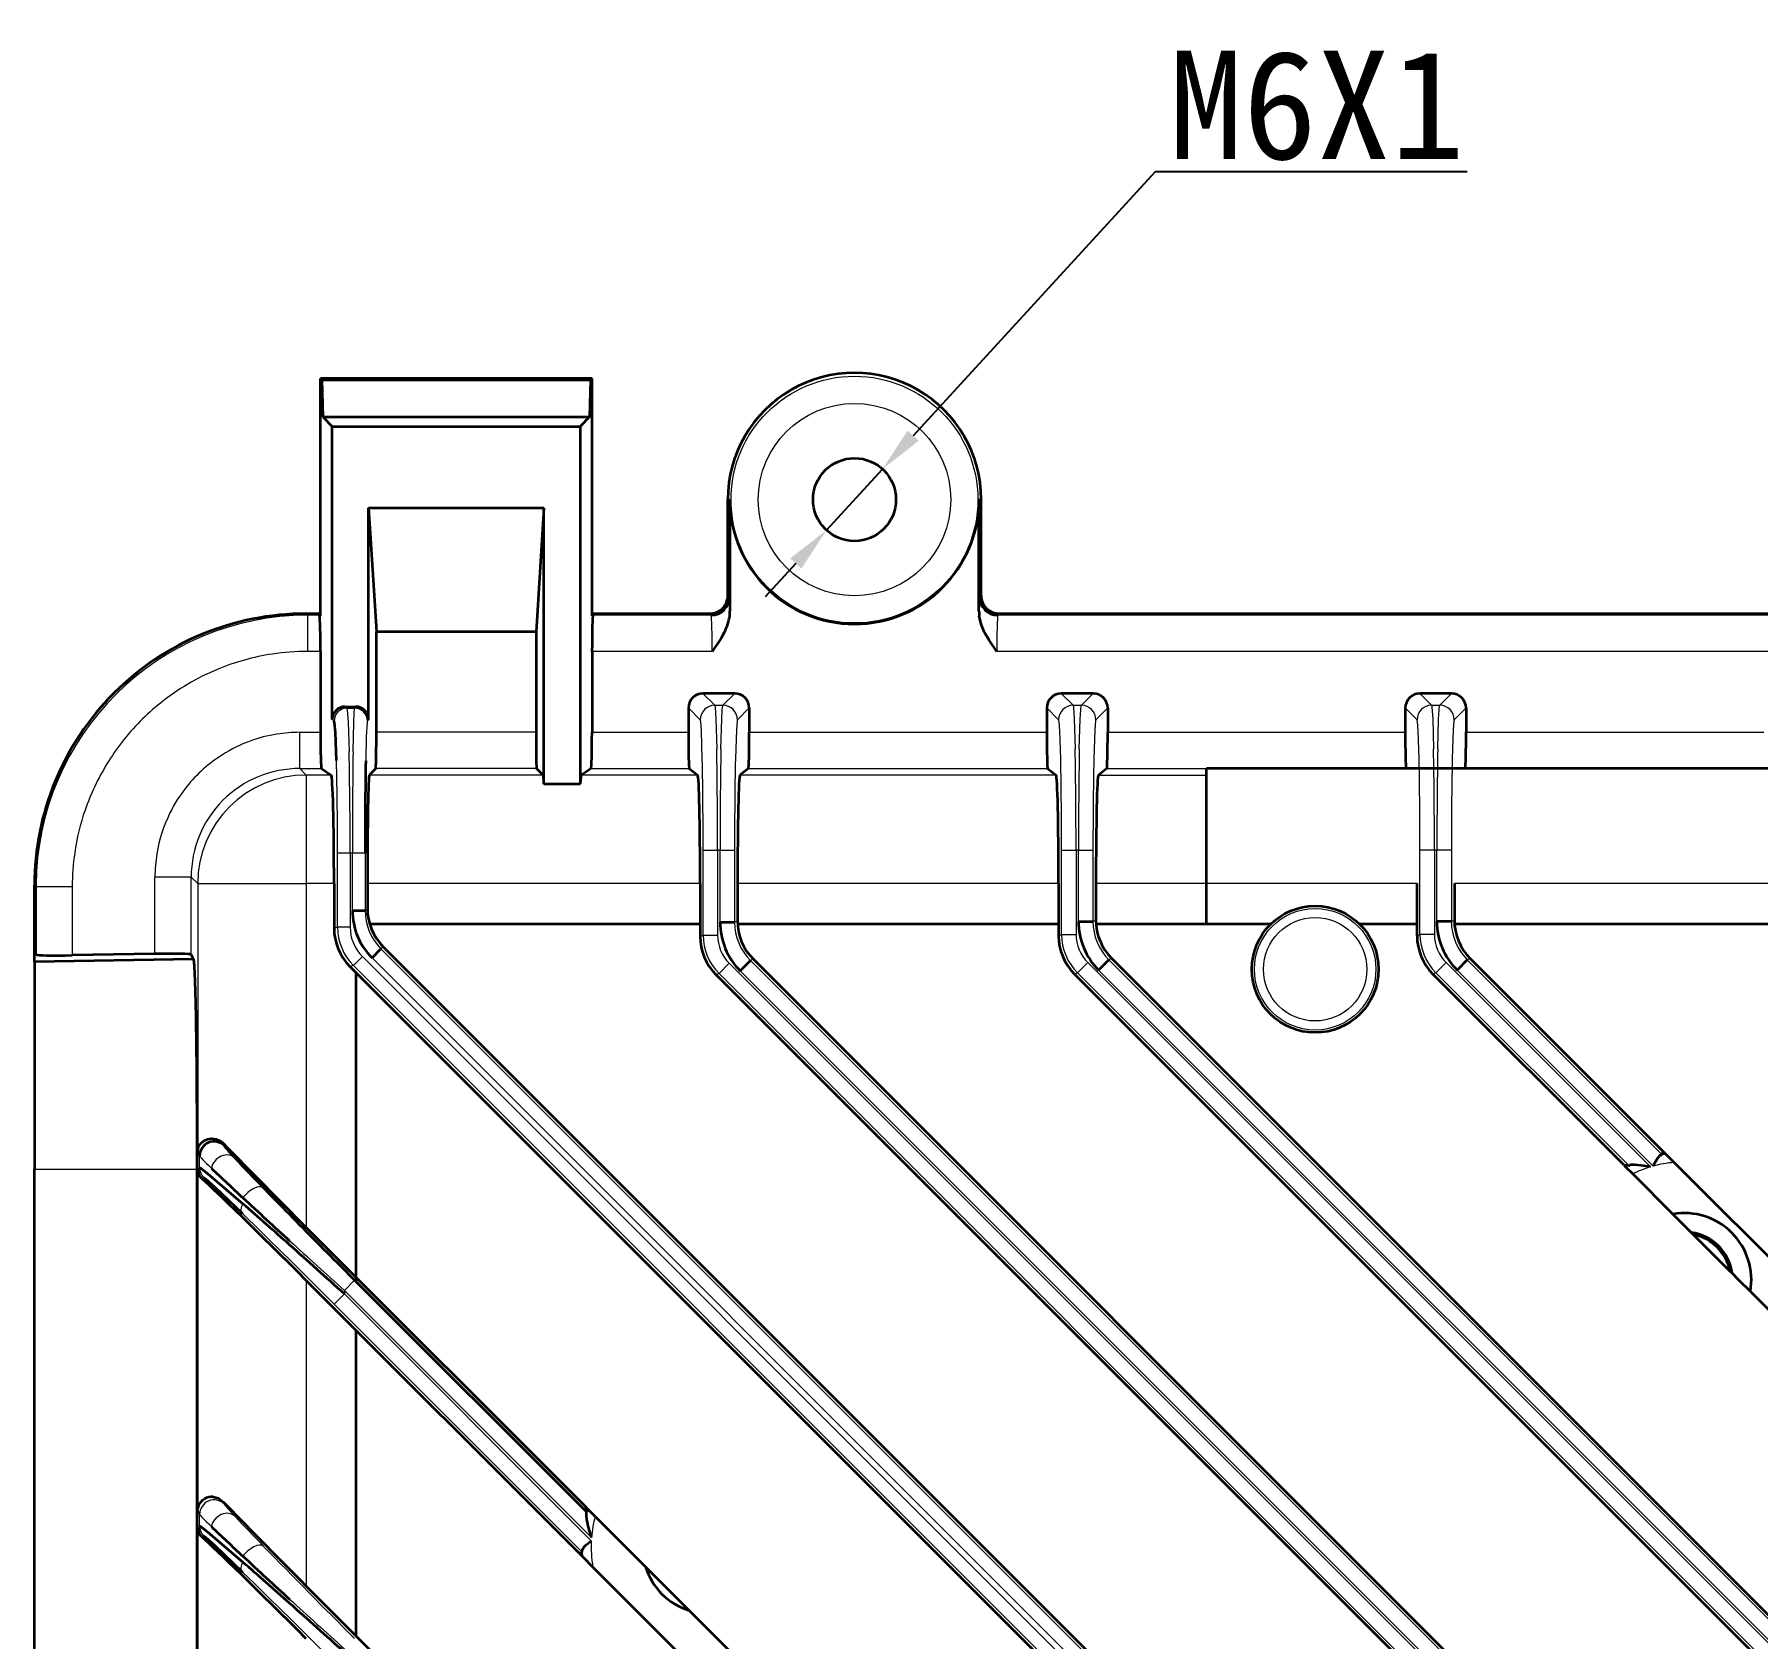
# Model space of a CAD drawing. Header units: millimetres. Extents: x -2350 to -557, y -483 to 312.
# Drawn here: x -2179 to -2083.8, y -19.3 to 69.3 of the extents above; entities that cross this region are included whole.
import ezdxf

# ---------------------------------------------------------------- set-up
doc = ezdxf.new("R2010")
doc.units = ezdxf.units.MM
doc.header["$LTSCALE"] = 0.5
doc.header["$PDSIZE"] = -1
doc.layers.get('0').update_dxf_attribs({"lineweight": 0})
doc.styles.get("Standard").update_dxf_attribs({"font": ''})
doc.styles.get('Standard').set_extended_font_data('FangSong_GB2312')
doc.dimstyles.new('副本ISO-25', dxfattribs={"dimtxt": 6, "dimasz": 2.5, "dimexe": 1.25, "dimexo": 0.625, "dimtad": 1, "dimtoh": 1, "dimdec": 1, "dimzin": 0, "dimdsep": 46, "dimtxsty": 'Standard', "dimcen": 0, "dimdle": 5, "dimclrd": 1, "dimclre": 1, "dimadec": 0, "dimazin": 0, "dimtfac": 1, "dimtdec": 1, "dimtmove": 0, "dimatfit": 3, "dimfxl": 0, "dimlwd": 25, "dimlwe": 25, "dimarcsym": 0})

# ---------------------------------------------------------------- blocks, each defined once
blk = doc.blocks.new('*D247')
at = {"color": 1, "lineweight": 25}
for p, q in [((-2117.089, 61.744), (-2130.468, 47.17)), ((-2099.869, 61.744), (-2117.089, 61.744)), ((-2135.257, 41.954), (-2132.159, 45.328)), ((-2136.948, 40.112), (-2138.638, 38.271))]:
    blk.add_line(p, q, dxfattribs=at)
at = {"color": 1}
for points in [[(-2130.775, 47.452), (-2130.161, 46.888), (-2132.159, 45.328)], [(-2136.641, 39.83), (-2137.255, 40.394), (-2135.257, 41.954)]]:
    blk.add_solid(points, dxfattribs=at)
at = {"layer": 'Defpoints', "color": 0}
for p in [(-2132.159, 45.328), (-2135.257, 41.954)]:
    blk.add_point(p, dxfattribs=at)
at = {"color": 0, "insert": (-2108.167, 65.403), "char_height": 6, "attachment_point": 5}
blk.add_mtext('M6X1', dxfattribs=at)

msp = doc.modelspace()

# ---------------------------------------------------------------- linework, layer by layer
at = {"color": 7, "lineweight": 35, "ltscale": 0.328055}
for p, q in [((-2163.208, 37.219), (-2163.208, 50.341)), ((-2148.208, 37.219), (-2148.208, 50.341))]:
    msp.add_line(p, q, dxfattribs=at)
at = {"color": 7, "lineweight": 35, "ltscale": 0.375}
msp.add_line((-2148.208, 50.341), (-2163.208, 50.341), dxfattribs=at)
at = {"color": 7, "lineweight": 35, "ltscale": 0.002853}
for p, q in [((-2163.127, 50.26), (-2163.208, 50.341)), ((-2148.208, 50.341), (-2148.289, 50.26))]:
    msp.add_line(p, q, dxfattribs=at)
at = {"color": 7, "lineweight": 35, "ltscale": 0.370966}
msp.add_line((-2163.127, 50.26), (-2148.289, 50.26), dxfattribs=at)
at = {"color": 7, "lineweight": 35, "ltscale": 0.051362}
for p, q in [((-2163.127, 50.26), (-2163.074, 48.207)), ((-2148.289, 50.26), (-2148.342, 48.207))]:
    msp.add_line(p, q, dxfattribs=at)
at = {"color": 7, "lineweight": 35, "ltscale": 0.368277}
msp.add_line((-2163.074, 48.207), (-2148.342, 48.207), dxfattribs=at)
at = {"color": 7, "lineweight": 35, "ltscale": 0.018392}
for p, q in [((-2163.074, 48.207), (-2162.553, 47.686)), ((-2148.342, 48.207), (-2148.863, 47.686))]:
    msp.add_line(p, q, dxfattribs=at)
at = {"color": 7, "lineweight": 35, "ltscale": 0.342267}
msp.add_line((-2162.553, 47.686), (-2148.863, 47.686), dxfattribs=at)
at = {"color": 7, "lineweight": 35, "ltscale": 0.404687}
msp.add_line((-2162.553, 31.499), (-2162.553, 47.686), dxfattribs=at)
at = {"color": 7, "lineweight": 35, "ltscale": 0.494096}
msp.add_line((-2148.863, 47.686), (-2148.863, 27.923), dxfattribs=at)
at = {"color": 7, "lineweight": 35, "ltscale": 0.242267}
msp.add_line((-2160.553, 43.186), (-2150.863, 43.186), dxfattribs=at)
at = {"color": 7, "lineweight": 35, "ltscale": 0.171481}
for p, q in [((-2160.553, 43.186), (-2160.117, 36.341)), ((-2150.863, 43.186), (-2151.299, 36.341))]:
    msp.add_line(p, q, dxfattribs=at)
at = {"color": 7, "lineweight": 35, "ltscale": 0.292191}
msp.add_line((-2160.553, 31.499), (-2160.553, 43.186), dxfattribs=at)
at = {"color": 7, "lineweight": 35, "ltscale": 0.381596}
msp.add_line((-2150.863, 27.923), (-2150.863, 43.186), dxfattribs=at)
at = {"color": 7, "lineweight": 13, "ltscale": 0.003055}
for p, q in [((-2140.708, 43.641), (-2140.586, 43.641)), ((-2126.708, 43.641), (-2126.83, 43.641))]:
    msp.add_line(p, q, dxfattribs=at)
at = {"color": 7, "lineweight": 35, "ltscale": 0.132504}
for p, q in [((-2140.708, 38.341), (-2140.708, 43.641)), ((-2126.708, 38.341), (-2126.708, 43.641))]:
    msp.add_line(p, q, dxfattribs=at)
at = {"color": 7, "lineweight": 35, "ltscale": 0.154181}
for p, q in [((-2140.586, 43.641), (-2140.586, 37.474)), ((-2126.83, 37.474), (-2126.83, 43.641))]:
    msp.add_line(p, q, dxfattribs=at)
at = {"color": 7, "lineweight": 13, "ltscale": 0.003107}
for p, q in [((-2140.708, 38.341), (-2140.62, 38.253)), ((-2126.796, 38.253), (-2126.708, 38.341)), ((-2163.922, 37.253), (-2164.01, 37.341)), ((-2141.62, 37.253), (-2141.708, 37.341)), ((-2125.708, 37.341), (-2125.796, 37.253))]:
    msp.add_line(p, q, dxfattribs=at)
at = {"color": 7, "lineweight": 35, "ltscale": 0.020057}
msp.add_line((-2164.01, 37.341), (-2163.208, 37.341), dxfattribs=at)
at = {"color": 7, "lineweight": 13, "ltscale": 0.049992}
for p, q in [((-2163.922, 37.253), (-2163.922, 35.253)), ((-2164.352, 28.785), (-2164.352, 30.784))]:
    msp.add_line(p, q, dxfattribs=at)
at = {"color": 7, "lineweight": 13, "ltscale": 0.016359}
msp.add_line((-2163.268, 37.253), (-2163.922, 37.253), dxfattribs=at)
at = {"color": 7, "lineweight": 35, "ltscale": 0.000854406}
msp.add_line((-2163.239, 37.236), (-2163.268, 37.253), dxfattribs=at)
at = {"color": 7, "lineweight": 35, "ltscale": 0.000875039}
msp.add_line((-2163.208, 37.219), (-2163.239, 37.236), dxfattribs=at)
at = {"color": 7, "lineweight": 35, "ltscale": 0.162503}
msp.add_line((-2148.208, 37.341), (-2141.708, 37.341), dxfattribs=at)
at = {"color": 7, "lineweight": 35, "ltscale": 0.001546}
msp.add_line((-2148.208, 37.219), (-2148.157, 37.253), dxfattribs=at)
at = {"color": 7, "lineweight": 13, "ltscale": 0.163414}
msp.add_line((-2141.62, 37.253), (-2148.157, 37.253), dxfattribs=at)
at = {"color": 7, "lineweight": 13}
for p, q in [((-2001.62, 37.253), (-2125.796, 37.253)), ((-2001.569, 35.253), (-2125.847, 35.253)), ((-2160.894, 18.391), (-2048.068, -94.435)), ((-2047.326, -94.709), (-2160.36, 18.325)), ((-2159.865, 18.82), (-2046.831, -94.214)), ((-2139.455, 18.176), (-2046.238, -75.041)), ((-2119.655, 18.213), (-2007.229, -94.213)), ((-2048.562, -94.93), (-2161.389, 17.896)), ((-2046.59, -77.143), (-2141.191, 17.458)), ((-2140.625, 18.023), (-2046.048, -76.554)), ((-2046.028, -76.382), (-2140.021, 17.611)), ((-2008.965, -94.931), (-2121.391, 17.495)), ((-2120.825, 18.061), (-2008.399, -94.366)), ((-2007.795, -94.778), (-2120.221, 17.648))]:
    msp.add_line(p, q, dxfattribs=at)
at = {"color": 7, "lineweight": 35}
for p, q in [((-2125.708, 37.341), (-2001.708, 37.341)), ((-2114.258, 28.796), (-2064.258, 28.796)), ((-2159.738, 18.927), (-2046.665, -94.145)), ((-2139.292, 18.244), (-2046.307, -74.741)), ((-2007.065, -94.145), (-2119.492, 18.281)), ((-2048.728, -94.999), (-2161.581, 17.853)), ((-2046.754, -77.21), (-2141.355, 17.39)), ((-2009.128, -94.999), (-2121.555, 17.427)), ((-2179.008, -73.359), (-2179.008, 6.641)), ((-2170.017, -73.359), (-2170.017, 6.641)), ((-2148.576, -11.997), (-2163.99, 3.417)), ((-2148.915, -14.575), (-2163.99, 0.5)), ((-2086.265, -94.108), (-2163.99, -16.383))]:
    msp.add_line(p, q, dxfattribs=at)
at = {"color": 7, "lineweight": 35, "ltscale": 0.13892}
for p, q in [((-2160.117, 30.784), (-2160.117, 36.341)), ((-2151.299, 36.341), (-2151.299, 30.784))]:
    msp.add_line(p, q, dxfattribs=at)
at = {"color": 7, "lineweight": 35, "ltscale": 0.220448}
msp.add_line((-2151.299, 36.341), (-2160.117, 36.341), dxfattribs=at)
at = {"color": 7, "lineweight": 13, "ltscale": 0.01786}
msp.add_line((-2163.208, 35.253), (-2163.922, 35.253), dxfattribs=at)
at = {"color": 7, "lineweight": 35, "ltscale": 0.11173}
for p, q in [((-2163.208, 35.253), (-2163.208, 30.784)), ((-2148.208, 35.253), (-2148.208, 30.784))]:
    msp.add_line(p, q, dxfattribs=at)
at = {"color": 7, "lineweight": 13, "ltscale": 0.165987}
msp.add_line((-2141.569, 35.253), (-2148.208, 35.253), dxfattribs=at)
at = {"color": 7, "lineweight": 35, "ltscale": 0.044035}
msp.add_line((-2140.321, 32.93), (-2142.082, 32.93), dxfattribs=at)
at = {"color": 7, "lineweight": 13, "ltscale": 0.02309}
for p, q in [((-2142.082, 32.93), (-2141.429, 32.277)), ((-2140.974, 32.277), (-2140.321, 32.93)), ((-2122.282, 32.93), (-2121.629, 32.277)), ((-2102.482, 32.93), (-2101.829, 32.277)), ((-2101.374, 32.277), (-2100.721, 32.93)), ((-2142.229, 31.477), (-2142.882, 32.131)), ((-2139.521, 32.131), (-2140.174, 31.477)), ((-2122.429, 31.477), (-2123.082, 32.131)), ((-2119.721, 32.131), (-2120.374, 31.477))]:
    msp.add_line(p, q, dxfattribs=at)
at = {"color": 7, "lineweight": 35, "ltscale": 0.044037}
for p, q in [((-2120.521, 32.93), (-2122.282, 32.93)), ((-2100.721, 32.93), (-2102.482, 32.93))]:
    msp.add_line(p, q, dxfattribs=at)
at = {"color": 7, "lineweight": 13, "ltscale": 0.023091}
for p, q in [((-2121.174, 32.277), (-2120.521, 32.93)), ((-2102.629, 31.477), (-2103.282, 32.131)), ((-2099.921, 32.131), (-2100.574, 31.477))]:
    msp.add_line(p, q, dxfattribs=at)
at = {"color": 7, "lineweight": 13, "ltscale": 0.003276}
msp.add_line((-2162.454, 31.413), (-2162.553, 31.499), dxfattribs=at)
at = {"color": 7, "lineweight": 35, "ltscale": 0.015009}
msp.add_line((-2161.854, 32.199), (-2161.253, 32.199), dxfattribs=at)
at = {"color": 7, "lineweight": 13, "ltscale": 0.003274}
msp.add_line((-2161.854, 32.199), (-2161.755, 32.113), dxfattribs=at)
at = {"color": 7, "lineweight": 13, "ltscale": 0.010886}
msp.add_line((-2161.755, 32.113), (-2161.319, 32.113), dxfattribs=at)
at = {"color": 7, "lineweight": 13, "ltscale": 0.002705}
msp.add_line((-2161.319, 32.113), (-2161.253, 32.199), dxfattribs=at)
at = {"color": 7, "lineweight": 13, "ltscale": 0.002703}
msp.add_line((-2160.553, 31.499), (-2160.619, 31.413), dxfattribs=at)
at = {"color": 7, "lineweight": 35, "ltscale": 0.033657}
for p, q in [((-2142.882, 32.131), (-2142.882, 30.784)), ((-2139.521, 32.131), (-2139.521, 30.784)), ((-2123.082, 32.131), (-2123.082, 30.784)), ((-2119.721, 32.131), (-2119.721, 30.784)), ((-2103.282, 32.131), (-2103.282, 30.784)), ((-2099.921, 32.131), (-2099.921, 30.784))]:
    msp.add_line(p, q, dxfattribs=at)
at = {"color": 7, "lineweight": 13, "ltscale": 0.011382}
for p, q in [((-2141.429, 32.277), (-2140.974, 32.277)), ((-2121.629, 32.277), (-2121.174, 32.277))]:
    msp.add_line(p, q, dxfattribs=at)
at = {"color": 7, "lineweight": 13, "ltscale": 0.011383}
msp.add_line((-2101.829, 32.277), (-2101.374, 32.277), dxfattribs=at)
at = {"color": 7, "lineweight": 13, "ltscale": 0.02861}
msp.add_line((-2164.352, 30.784), (-2163.208, 30.784), dxfattribs=at)
at = {"color": 7, "lineweight": 13, "ltscale": 0.220448}
msp.add_line((-2151.299, 30.784), (-2160.117, 30.784), dxfattribs=at)
at = {"color": 7, "lineweight": 13, "ltscale": 0.133148}
msp.add_line((-2148.208, 30.784), (-2142.882, 30.784), dxfattribs=at)
at = {"color": 7, "lineweight": 13, "ltscale": 0.410974}
for p, q in [((-2139.521, 30.784), (-2123.082, 30.784)), ((-2119.721, 30.784), (-2103.282, 30.784)), ((-2099.921, 30.784), (-2083.482, 30.784))]:
    msp.add_line(p, q, dxfattribs=at)
at = {"color": 7, "lineweight": 13, "ltscale": 0.029897}
msp.add_line((-2164.352, 28.785), (-2163.157, 28.785), dxfattribs=at)
at = {"color": 7, "lineweight": 13, "ltscale": 0.012799}
for p, q in [((-2163.99, 28.423), (-2164.352, 28.785)), ((-2169.989, 22.423), (-2170.352, 22.785))]:
    msp.add_line(p, q, dxfattribs=at)
at = {"color": 7, "lineweight": 35, "ltscale": 0.016317}
for p, q in [((-2163.157, 28.785), (-2162.613, 28.423)), ((-2148.259, 28.785), (-2148.803, 28.423))]:
    msp.add_line(p, q, dxfattribs=at)
at = {"color": 7, "lineweight": 35, "ltscale": 0.0128}
for p, q in [((-2160.151, 28.785), (-2160.513, 28.423)), ((-2150.903, 28.423), (-2151.265, 28.785))]:
    msp.add_line(p, q, dxfattribs=at)
at = {"color": 7, "lineweight": 13, "ltscale": 0.222163}
msp.add_line((-2151.265, 28.785), (-2160.151, 28.785), dxfattribs=at)
at = {"color": 7, "lineweight": 13, "ltscale": 0.13555}
msp.add_line((-2148.259, 28.785), (-2142.837, 28.785), dxfattribs=at)
at = {"color": 7, "lineweight": 35, "ltscale": 0.014844}
for p, q in [((-2142.837, 28.785), (-2142.367, 28.423)), ((-2139.566, 28.785), (-2140.036, 28.423)), ((-2123.037, 28.785), (-2122.567, 28.423)), ((-2119.766, 28.785), (-2120.236, 28.423))]:
    msp.add_line(p, q, dxfattribs=at)
at = {"color": 7, "lineweight": 13, "ltscale": 0.413203}
msp.add_line((-2139.566, 28.785), (-2123.037, 28.785), dxfattribs=at)
at = {"color": 7, "lineweight": 13, "ltscale": 0.137691}
msp.add_line((-2119.766, 28.785), (-2114.258, 28.785), dxfattribs=at)
at = {"color": 7, "lineweight": 35, "ltscale": 0.215135}
msp.add_line((-2114.258, 20.191), (-2114.258, 28.796), dxfattribs=at)
at = {"color": 7, "lineweight": 13, "ltscale": 0.034424}
msp.add_line((-2162.613, 28.423), (-2163.99, 28.423), dxfattribs=at)
at = {"color": 7, "lineweight": 13, "ltscale": 0.149977}
for p in [(-2163.99, 28.423), (-2169.989, 22.423)]:
    msp.add_line(p, (-2163.99, 22.423), dxfattribs=at)
at = {"color": 7, "lineweight": 13, "ltscale": 0.240265}
msp.add_line((-2150.903, 28.423), (-2160.513, 28.423), dxfattribs=at)
at = {"color": 7, "lineweight": 35, "ltscale": 0.05}
msp.add_line((-2148.863, 27.923), (-2150.863, 27.923), dxfattribs=at)
at = {"color": 7, "lineweight": 13, "ltscale": 0.160893}
msp.add_line((-2142.367, 28.423), (-2148.803, 28.423), dxfattribs=at)
at = {"color": 7, "lineweight": 13, "ltscale": 0.436736}
msp.add_line((-2122.567, 28.423), (-2140.036, 28.423), dxfattribs=at)
at = {"color": 7, "lineweight": 13, "ltscale": 0.149457}
msp.add_line((-2120.236, 28.423), (-2114.258, 28.423), dxfattribs=at)
at = {"color": 7, "lineweight": 13, "ltscale": 0.017494}
for p, q in [((-2161.568, 24.115), (-2162.267, 24.115)), ((-2161.568, 20.017), (-2162.267, 20.017))]:
    msp.add_line(p, q, dxfattribs=at)
at = {"color": 7, "lineweight": 13, "ltscale": 0.102445}
for p, q in [((-2162.267, 20.017), (-2162.267, 24.115)), ((-2161.568, 24.115), (-2161.568, 20.017))]:
    msp.add_line(p, q, dxfattribs=at)
at = {"color": 7, "lineweight": 13, "ltscale": 0.003101}
msp.add_line((-2161.444, 24.115), (-2161.568, 24.115), dxfattribs=at)
at = {"color": 7, "lineweight": 13, "ltscale": 0.017497}
msp.add_line((-2160.744, 24.115), (-2161.444, 24.115), dxfattribs=at)
at = {"color": 7, "lineweight": 13, "ltscale": 0.079344}
for p, q in [((-2161.444, 20.941), (-2161.444, 24.115)), ((-2160.744, 24.115), (-2160.744, 20.941))]:
    msp.add_line(p, q, dxfattribs=at)
at = {"color": 7, "lineweight": 13, "ltscale": 0.019995}
for p, q in [((-2142.069, 24.279), (-2141.27, 24.279)), ((-2141.134, 24.279), (-2140.334, 24.279)), ((-2122.269, 24.279), (-2121.469, 24.279)), ((-2121.334, 24.279), (-2120.534, 24.279)), ((-2101.669, 24.279), (-2102.469, 24.279)), ((-2100.734, 24.279), (-2101.534, 24.279)), ((-2142.069, 19.578), (-2141.27, 19.578)), ((-2122.269, 19.616), (-2121.469, 19.616)), ((-2101.669, 19.616), (-2102.469, 19.616)), ((-2141.191, 17.458), (-2140.625, 18.023)), ((-2121.391, 17.495), (-2120.825, 18.061)), ((-2101.025, 18.061), (-2101.591, 17.495)), ((-2161.32, 0.515), (-2161.885, -0.05))]:
    msp.add_line(p, q, dxfattribs=at)
at = {"color": 7, "lineweight": 13, "ltscale": 0.117525}
for p, q in [((-2142.069, 19.578), (-2142.069, 24.279)), ((-2141.27, 24.279), (-2141.27, 19.578))]:
    msp.add_line(p, q, dxfattribs=at)
at = {"color": 7, "lineweight": 13, "ltscale": 0.003398}
msp.add_line((-2141.134, 24.279), (-2141.27, 24.279), dxfattribs=at)
at = {"color": 7, "lineweight": 13, "ltscale": 0.099554}
for p, q in [((-2141.134, 20.297), (-2141.134, 24.279)), ((-2140.334, 24.279), (-2140.334, 20.297))]:
    msp.add_line(p, q, dxfattribs=at)
at = {"color": 7, "lineweight": 13, "ltscale": 0.116589}
for p, q in [((-2122.269, 19.616), (-2122.269, 24.279)), ((-2121.469, 24.279), (-2121.469, 19.616)), ((-2102.469, 19.616), (-2102.469, 24.279)), ((-2101.669, 24.279), (-2101.669, 19.616))]:
    msp.add_line(p, q, dxfattribs=at)
at = {"color": 7, "lineweight": 13, "ltscale": 0.003397}
for p, q in [((-2121.334, 24.279), (-2121.469, 24.279)), ((-2101.534, 24.279), (-2101.669, 24.279))]:
    msp.add_line(p, q, dxfattribs=at)
at = {"color": 7, "lineweight": 13, "ltscale": 0.098633}
for p, q in [((-2121.334, 20.334), (-2121.334, 24.279)), ((-2120.534, 24.279), (-2120.534, 20.334)), ((-2101.534, 20.334), (-2101.534, 24.279)), ((-2100.734, 24.279), (-2100.734, 20.334))]:
    msp.add_line(p, q, dxfattribs=at)
at = {"color": 7, "lineweight": 13, "ltscale": 0.002214}
msp.add_line((-2178.92, 22.334), (-2179.008, 22.343), dxfattribs=at)
at = {"color": 7, "lineweight": 35, "ltscale": 0.091727}
msp.add_line((-2179.008, 18.674), (-2179.008, 22.343), dxfattribs=at)
at = {"color": 7, "lineweight": 13, "ltscale": 0.095855}
msp.add_line((-2178.92, 22.334), (-2178.92, 18.5), dxfattribs=at)
at = {"color": 7, "lineweight": 13, "ltscale": 0.049986}
msp.add_line((-2176.92, 22.255), (-2178.92, 22.255), dxfattribs=at)
at = {"color": 7, "lineweight": 13, "ltscale": 0.09473}
msp.add_line((-2176.92, 22.255), (-2176.92, 18.466), dxfattribs=at)
at = {"color": 7, "lineweight": 13, "ltscale": 0.105984}
msp.add_line((-2172.351, 18.546), (-2172.351, 22.785), dxfattribs=at)
at = {"color": 7, "lineweight": 13, "ltscale": 0.049993}
msp.add_line((-2170.351, 22.785), (-2172.351, 22.785), dxfattribs=at)
at = {"color": 7, "lineweight": 13, "ltscale": 0.10683}
msp.add_line((-2170.352, 18.512), (-2170.352, 22.786), dxfattribs=at)
at = {"color": 7, "lineweight": 13, "ltscale": 0.368723}
msp.add_line((-2169.989, 22.423), (-2169.989, 7.675), dxfattribs=at)
at = {"color": 7, "lineweight": 13, "ltscale": 0.038283}
msp.add_line((-2162.459, 22.423), (-2163.99, 22.423), dxfattribs=at)
at = {"color": 7, "lineweight": 13, "ltscale": 0.475153}
msp.add_line((-2163.99, 22.423), (-2163.99, 3.417), dxfattribs=at)
at = {"color": 7, "lineweight": 35, "ltscale": 0.061239}
msp.add_line((-2162.459, 22.423), (-2162.459, 19.974), dxfattribs=at)
at = {"color": 7, "lineweight": 13, "ltscale": 0.459579}
msp.add_line((-2142.233, 22.423), (-2160.616, 22.423), dxfattribs=at)
at = {"color": 7, "lineweight": 35, "ltscale": 0.034383}
msp.add_line((-2160.616, 22.423), (-2160.616, 21.048), dxfattribs=at)
at = {"color": 7, "lineweight": 35, "ltscale": 0.072824}
msp.add_line((-2142.233, 22.423), (-2142.233, 19.51), dxfattribs=at)
at = {"color": 7, "lineweight": 13, "ltscale": 0.443425}
for p, q in [((-2122.433, 22.423), (-2140.17, 22.423)), ((-2102.633, 22.423), (-2120.37, 22.423)), ((-2082.833, 22.423), (-2100.57, 22.423))]:
    msp.add_line(p, q, dxfattribs=at)
at = {"color": 7, "lineweight": 35, "ltscale": 0.051462}
msp.add_line((-2140.17, 22.423), (-2140.17, 20.365), dxfattribs=at)
at = {"color": 7, "lineweight": 35, "ltscale": 0.071887}
for p, q in [((-2122.433, 22.423), (-2122.433, 19.548)), ((-2102.633, 19.548), (-2102.633, 22.423))]:
    msp.add_line(p, q, dxfattribs=at)
at = {"color": 7, "lineweight": 35, "ltscale": 0.05054}
for p, q in [((-2120.37, 22.423), (-2120.37, 20.402)), ((-2100.57, 22.423), (-2100.57, 20.402))]:
    msp.add_line(p, q, dxfattribs=at)
at = {"color": 7, "lineweight": 35, "ltscale": 0.017497}
msp.add_line((-2161.444, 20.941), (-2160.744, 20.941), dxfattribs=at)
at = {"color": 7, "lineweight": 13, "ltscale": 0.004163}
msp.add_line((-2160.744, 20.941), (-2160.616, 21.048), dxfattribs=at)
at = {"color": 7, "lineweight": 13, "ltscale": 0.00491}
msp.add_line((-2162.459, 19.974), (-2162.267, 20.017), dxfattribs=at)
at = {"color": 7, "lineweight": 35, "ltscale": 0.456456}
msp.add_line((-2142.233, 20.191), (-2160.491, 20.191), dxfattribs=at)
at = {"color": 7, "lineweight": 35, "ltscale": 0.019995}
for p, q in [((-2141.134, 20.297), (-2140.334, 20.297)), ((-2121.334, 20.334), (-2120.534, 20.334)), ((-2100.734, 20.334), (-2101.534, 20.334)), ((-2099.855, 18.213), (-2100.421, 17.648))]:
    msp.add_line(p, q, dxfattribs=at)
at = {"color": 7, "lineweight": 13, "ltscale": 0.004431}
for p, q in [((-2140.334, 20.297), (-2140.17, 20.365)), ((-2120.534, 20.334), (-2120.37, 20.402)), ((-2100.734, 20.334), (-2100.57, 20.402)), ((-2122.433, 19.548), (-2122.269, 19.616)), ((-2102.633, 19.548), (-2102.469, 19.616)), ((-2139.292, 18.244), (-2139.455, 18.176)), ((-2119.492, 18.281), (-2119.655, 18.213)), ((-2099.692, 18.281), (-2099.855, 18.213)), ((-2141.191, 17.458), (-2141.355, 17.39)), ((-2121.391, 17.495), (-2121.555, 17.427))]:
    msp.add_line(p, q, dxfattribs=at)
at = {"color": 7, "lineweight": 35, "ltscale": 0.443304}
msp.add_line((-2122.433, 20.191), (-2140.165, 20.191), dxfattribs=at)
at = {"color": 7, "lineweight": 35, "ltscale": 0.241457}
msp.add_line((-2110.704, 20.191), (-2120.363, 20.191), dxfattribs=at)
at = {"color": 7, "lineweight": 35, "ltscale": 0.079457}
msp.add_line((-2102.633, 20.191), (-2105.811, 20.191), dxfattribs=at)
at = {"color": 7, "lineweight": 35, "ltscale": 0.443245}
msp.add_line((-2082.833, 20.191), (-2100.563, 20.191), dxfattribs=at)
at = {"color": 7, "lineweight": 13, "ltscale": 0.00443}
for p, q in [((-2142.233, 19.51), (-2142.069, 19.578)), ((-2101.591, 17.495), (-2101.755, 17.427))]:
    msp.add_line(p, q, dxfattribs=at)
at = {"color": 7, "lineweight": 35, "ltscale": 0.00488}
msp.add_line((-2178.92, 18.5), (-2179.008, 18.674), dxfattribs=at)
at = {"color": 7, "lineweight": 35, "ltscale": 0.014405}
msp.add_line((-2179.008, 18.098), (-2179.008, 18.674), dxfattribs=at)
at = {"color": 7, "lineweight": 35, "ltscale": 0.219734}
msp.add_line((-2170.22, 18.251), (-2179.008, 18.098), dxfattribs=at)
at = {"color": 7, "lineweight": 35, "ltscale": 0.286425}
msp.add_line((-2179.008, 18.098), (-2179.008, 6.641), dxfattribs=at)
at = {"color": 7, "lineweight": 35, "ltscale": 0.114247}
msp.add_line((-2172.351, 18.546), (-2176.92, 18.466), dxfattribs=at)
at = {"color": 7, "lineweight": 35, "ltscale": 0.007305}
msp.add_line((-2170.22, 18.251), (-2170.352, 18.512), dxfattribs=at)
at = {"color": 7, "lineweight": 13, "ltscale": 0.017495}
msp.add_line((-2161.389, 17.896), (-2160.894, 18.391), dxfattribs=at)
at = {"color": 7, "lineweight": 35, "ltscale": 0.017496}
msp.add_line((-2160.36, 18.325), (-2159.865, 18.82), dxfattribs=at)
at = {"color": 7, "lineweight": 13, "ltscale": 0.004165}
msp.add_line((-2159.738, 18.927), (-2159.865, 18.82), dxfattribs=at)
at = {"color": 7, "lineweight": 35, "ltscale": 0.019994}
for p, q in [((-2140.021, 17.611), (-2139.455, 18.176)), ((-2120.221, 17.648), (-2119.655, 18.213))]:
    msp.add_line(p, q, dxfattribs=at)
at = {"color": 7, "lineweight": 13, "ltscale": 0.380698}
msp.add_line((-2099.855, 18.213), (-2089.088, 7.445), dxfattribs=at)
at = {"color": 7, "lineweight": 35, "ltscale": 0.376883}
msp.add_line((-2099.692, 18.281), (-2089.032, 7.621), dxfattribs=at)
at = {"color": 7, "lineweight": 13, "ltscale": 0.004908}
msp.add_line((-2161.389, 17.896), (-2161.581, 17.853), dxfattribs=at)
at = {"color": 7, "lineweight": 35, "ltscale": 0.42693}
msp.add_line((-2161.258, 17.531), (-2161.258, 0.453), dxfattribs=at)
at = {"color": 7, "lineweight": 35, "ltscale": 0.372654}
msp.add_line((-2091.214, 6.887), (-2101.755, 17.427), dxfattribs=at)
at = {"color": 7, "lineweight": 13, "ltscale": 0.376604}
msp.add_line((-2090.939, 6.843), (-2101.591, 17.495), dxfattribs=at)
at = {"color": 7, "lineweight": 13, "ltscale": 0.399138}
msp.add_line((-2101.025, 18.061), (-2089.736, 6.771), dxfattribs=at)
at = {"color": 7, "lineweight": 13, "ltscale": 0.383028}
msp.add_line((-2089.587, 6.814), (-2100.421, 17.648), dxfattribs=at)
at = {"color": 7, "lineweight": 35, "ltscale": 0.007923}
msp.add_line((-2169.884, 7.376), (-2169.989, 7.675), dxfattribs=at)
at = {"color": 7, "lineweight": 35, "ltscale": 0.002836}
msp.add_line((-2168.794, 8.121), (-2168.794, 8.234), dxfattribs=at)
at = {"color": 7, "lineweight": 13, "ltscale": 0.002333}
msp.add_line((-2168.678, 8.158), (-2168.678, 8.064), dxfattribs=at)
at = {"color": 7, "lineweight": 35, "ltscale": 0.000169373}
msp.add_line((-2168.625, 8.115), (-2168.625, 8.122), dxfattribs=at)
at = {"color": 7, "lineweight": 35, "ltscale": 0.00461}
msp.add_line((-2089.088, 7.445), (-2089.032, 7.621), dxfattribs=at)
at = {"color": 7, "lineweight": 35, "ltscale": 0.005273}
msp.add_line((-2088.883, 7.472), (-2089.032, 7.621), dxfattribs=at)
at = {"color": 7, "lineweight": 13, "ltscale": 0.003436}
msp.add_line((-2169.989, 6.641), (-2169.884, 6.729), dxfattribs=at)
at = {"color": 7, "lineweight": 13, "ltscale": 0.016156}
msp.add_line((-2169.884, 6.729), (-2169.884, 7.376), dxfattribs=at)
at = {"color": 7, "lineweight": 35, "ltscale": 0.005376}
msp.add_line((-2168.081, 7.428), (-2167.935, 7.27), dxfattribs=at)
at = {"color": 7, "lineweight": 35, "ltscale": 0.006973}
msp.add_line((-2091.214, 6.887), (-2090.939, 6.843), dxfattribs=at)
at = {"color": 7, "lineweight": 35, "ltscale": 0.004465}
msp.add_line((-2091.214, 6.887), (-2091.088, 6.761), dxfattribs=at)
at = {"color": 7, "lineweight": 35, "ltscale": 0.013163}
msp.add_line((-2091.088, 6.761), (-2090.716, 6.388), dxfattribs=at)
at = {"color": 7, "lineweight": 35, "ltscale": 0.015913}
msp.add_line((-2088.432, 7.022), (-2088.883, 7.472), dxfattribs=at)
at = {"color": 7, "lineweight": 35, "ltscale": 0.250152}
msp.add_line((-2081.357, -0.053), (-2088.432, 7.022), dxfattribs=at)
at = {"color": 7, "lineweight": 13, "ltscale": 0.224768}
msp.add_line((-2179.008, 6.641), (-2170.017, 6.641), dxfattribs=at)
at = {"color": 7, "lineweight": 13, "ltscale": 0.469163}
msp.add_line((-2169.989, 6.641), (-2169.989, -12.125), dxfattribs=at)
at = {"color": 7, "lineweight": 13, "ltscale": 0.002495}
for p, q in [((-2169.65, 6.164), (-2169.726, 6.1)), ((-2169.65, -13.636), (-2169.726, -13.7))]:
    msp.add_line(p, q, dxfattribs=at)
at = {"color": 7, "lineweight": 35, "ltscale": 0.078632}
for p, q in [((-2090.716, 6.388), (-2088.492, 4.164)), ((-2084.215, -0.113), (-2081.991, -2.337))]:
    msp.add_line(p, q, dxfattribs=at)
at = {"color": 7, "lineweight": 13, "ltscale": 0.005154}
msp.add_line((-2164.679, 4.107), (-2164.679, 3.901), dxfattribs=at)
at = {"color": 7, "lineweight": 35, "ltscale": 0.035602}
msp.add_line((-2087.485, 3.157), (-2088.492, 4.164), dxfattribs=at)
at = {"color": 7, "lineweight": 35, "ltscale": 0.004527}
for p, q in [((-2087.357, 3.029), (-2087.485, 3.157)), ((-2085.222, 0.894), (-2085.35, 1.022))]:
    msp.add_line(p, q, dxfattribs=at)
at = {"color": 7, "lineweight": 35, "ltscale": 0.070954}
msp.add_line((-2087.357, 3.029), (-2085.35, 1.022), dxfattribs=at)
at = {"color": 7, "lineweight": 35, "ltscale": 0.027683}
msp.add_line((-2162.102, 1.299), (-2161.32, 0.515), dxfattribs=at)
at = {"color": 7, "lineweight": 13, "ltscale": 0.422062}
msp.add_line((-2163.99, 0.5), (-2163.99, -16.383), dxfattribs=at)
at = {"color": 7, "lineweight": 35, "ltscale": 0.453306}
msp.add_line((-2161.32, 0.515), (-2148.498, -12.306), dxfattribs=at)
at = {"color": 7, "lineweight": 35, "ltscale": 0.013198}
msp.add_line((-2084.848, 0.521), (-2085.222, 0.894), dxfattribs=at)
at = {"color": 7, "lineweight": 35, "ltscale": 0.022404}
msp.add_line((-2084.215, -0.113), (-2084.848, 0.521), dxfattribs=at)
at = {"color": 7, "lineweight": 13, "ltscale": 0.019994}
msp.add_line((-2162.451, -0.808), (-2161.885, -0.242), dxfattribs=at)
at = {"color": 7, "lineweight": 13, "ltscale": 0.484242}
msp.add_line((-2148.755, -14.504), (-2162.451, -0.808), dxfattribs=at)
at = {"color": 7, "lineweight": 13, "ltscale": 0.482635}
msp.add_line((-2148.234, -13.701), (-2161.885, -0.05), dxfattribs=at)
at = {"color": 7, "lineweight": 13, "ltscale": 0.004805}
msp.add_line((-2161.885, -0.05), (-2161.885, -0.242), dxfattribs=at)
at = {"color": 7, "lineweight": 13, "ltscale": 0.482225}
msp.add_line((-2161.885, -0.242), (-2148.246, -13.882), dxfattribs=at)
at = {"color": 7, "lineweight": 35, "ltscale": 0.422063}
msp.add_line((-2161.258, -2.233), (-2161.258, -19.115), dxfattribs=at)
at = {"color": 7, "lineweight": 13, "ltscale": 0.007923}
msp.add_line((-2169.884, -12.424), (-2169.989, -12.125), dxfattribs=at)
at = {"color": 7, "lineweight": 13, "ltscale": 0.002956}
msp.add_line((-2168.558, -11.747), (-2168.519, -11.859), dxfattribs=at)
at = {"color": 7, "lineweight": 35, "ltscale": 0.0048}
msp.add_line((-2148.44, -12.133), (-2148.576, -11.997), dxfattribs=at)
at = {"color": 7, "lineweight": 35, "ltscale": 0.007971}
msp.add_line((-2148.576, -11.997), (-2148.498, -12.306), dxfattribs=at)
at = {"color": 7, "lineweight": 35, "ltscale": 0.014283}
msp.add_line((-2148.036, -12.537), (-2148.44, -12.133), dxfattribs=at)
at = {"color": 7, "lineweight": 13, "ltscale": 0.003435}
msp.add_line((-2169.989, -13.159), (-2169.884, -13.071), dxfattribs=at)
at = {"color": 7, "lineweight": 13, "ltscale": 0.469164}
msp.add_line((-2169.989, -13.159), (-2169.989, -31.925), dxfattribs=at)
at = {"color": 7, "lineweight": 13, "ltscale": 0.016157}
msp.add_line((-2169.884, -13.071), (-2169.884, -12.424), dxfattribs=at)
at = {"color": 7, "lineweight": 35, "ltscale": 0.0983}
for p, q in [((-2148.036, -12.537), (-2145.256, -15.317)), ((-2142.836, -17.737), (-2140.056, -20.517))]:
    msp.add_line(p, q, dxfattribs=at)
at = {"color": 7, "lineweight": 35, "ltscale": 0.00439}
msp.add_line((-2148.915, -14.575), (-2148.755, -14.504), dxfattribs=at)
at = {"color": 7, "lineweight": 35, "ltscale": 0.006454}
msp.add_line((-2148.915, -14.575), (-2148.733, -14.758), dxfattribs=at)
at = {"color": 7, "lineweight": 35, "ltscale": 0.020369}
msp.add_line((-2148.733, -14.758), (-2148.156, -15.334), dxfattribs=at)
at = {"color": 7, "lineweight": 35, "ltscale": 0.187504}
msp.add_line((-2142.853, -20.637), (-2148.156, -15.334), dxfattribs=at)
at = {"color": 7, "lineweight": 35, "ltscale": 0.085556}
msp.add_line((-2145.256, -15.317), (-2142.836, -17.737), dxfattribs=at)
at = {"color": 7, "lineweight": 35}
for points in [[(-2140.62, 38.253), (-2140.619, 38.251), (-2140.617, 38.244), (-2140.61, 38.191), (-2140.586, 37.474)], [(-2126.83, 37.474), (-2126.804, 38.208), (-2126.799, 38.246), (-2126.797, 38.252), (-2126.796, 38.253)], [(-2126.517, 36.303), (-2126.708, 36.758), (-2126.814, 37.217)], [(-2140.899, 36.303), (-2141.078, 35.987), (-2141.569, 35.253)], [(-2125.847, 35.253), (-2126.263, 35.867), (-2126.517, 36.303)], [(-2162.322, 29.218), (-2162.382, 30.799), (-2162.425, 31.302), (-2162.444, 31.395), (-2162.451, 31.409), (-2162.454, 31.413)], [(-2160.151, 28.785), (-2160.15, 28.786), (-2160.149, 28.792), (-2160.144, 28.836), (-2160.131, 29.194), (-2160.117, 30.784)], [(-2151.299, 30.784), (-2151.285, 29.164), (-2151.268, 28.798), (-2151.266, 28.787), (-2151.265, 28.785)], [(-2169.989, 7.675), (-2169.942, 7.881), (-2169.822, 8.07), (-2169.629, 8.224)], [(-2169.629, 8.224), (-2169.445, 8.304), (-2169.224, 8.341), (-2168.975, 8.309), (-2168.799, 8.236), (-2168.625, 8.115)], [(-2163.99, 3.417), (-2168.274, 7.758), (-2168.625, 8.122)], [(-2169.884, 6.729), (-2169.881, 6.73), (-2169.879, 6.73), (-2169.871, 6.727), (-2169.805, 6.686), (-2169.315, 6.298), (-2167.493, 4.738)], [(-2089.736, 6.771), (-2090.245, 6.85), (-2090.61, 6.884), (-2090.804, 6.882), (-2090.874, 6.867)], [(-2089.157, 7.426), (-2089.214, 7.399), (-2089.326, 7.279), (-2089.542, 6.904), (-2089.587, 6.814)], [(-2167.498, 4.172), (-2169.052, 5.654), (-2169.543, 6.093), (-2169.634, 6.16), (-2169.643, 6.164), (-2169.647, 6.165), (-2169.65, 6.164)], [(-2169.989, -12.125), (-2169.906, -11.852), (-2169.719, -11.638), (-2169.608, -11.565)], [(-2169.138, -11.457), (-2168.841, -11.538), (-2168.558, -11.747)], [(-2169.884, -13.071), (-2169.881, -13.07), (-2169.879, -13.07), (-2169.871, -13.073), (-2169.805, -13.114), (-2169.315, -13.502), (-2167.493, -15.062)], [(-2148.234, -13.701), (-2148.394, -13.131), (-2148.486, -12.709), (-2148.516, -12.472), (-2148.512, -12.381)], [(-2167.498, -15.628), (-2169.052, -14.146), (-2169.543, -13.707), (-2169.634, -13.64), (-2169.643, -13.636), (-2169.647, -13.635), (-2169.65, -13.636)], [(-2148.751, -14.419), (-2148.742, -14.365), (-2148.642, -14.209)], [(-2148.642, -14.209), (-2148.527, -14.098), (-2148.246, -13.882)]]:
    msp.add_lwpolyline(points, dxfattribs=at)
at = {"color": 7, "lineweight": 13}
for points in [[(-2141.583, 36.649), (-2141.608, 37.192), (-2141.616, 37.244), (-2141.619, 37.252), (-2141.62, 37.253)], [(-2125.796, 37.253), (-2125.797, 37.252), (-2125.799, 37.248), (-2125.804, 37.221), (-2125.831, 36.649)], [(-2161.755, 32.113), (-2161.752, 32.109), (-2161.746, 32.095), (-2161.728, 32.007), (-2161.681, 31.367), (-2161.627, 29.707)], [(-2161.407, 29.707), (-2161.371, 31.341), (-2161.347, 31.867), (-2161.329, 32.075), (-2161.322, 32.106), (-2161.319, 32.113)], [(-2160.619, 31.413), (-2160.621, 31.41), (-2160.625, 31.4), (-2160.634, 31.345), (-2160.677, 30.528), (-2160.707, 29.218)], [(-2142.116, 29.312), (-2142.167, 30.87), (-2142.204, 31.367), (-2142.221, 31.46), (-2142.226, 31.474), (-2142.229, 31.477)], [(-2141.429, 32.277), (-2141.427, 32.273), (-2141.421, 32.26), (-2141.407, 32.171), (-2141.366, 31.531), (-2141.32, 29.872)], [(-2141.087, 29.872), (-2141.04, 31.505), (-2141.01, 32.031), (-2140.986, 32.24), (-2140.978, 32.27), (-2140.974, 32.277)], [(-2140.174, 31.477), (-2140.176, 31.475), (-2140.18, 31.466), (-2140.191, 31.42), (-2140.234, 30.914), (-2140.287, 29.312)], [(-2122.316, 29.312), (-2122.367, 30.87), (-2122.404, 31.367), (-2122.421, 31.46), (-2122.426, 31.474), (-2122.429, 31.477)], [(-2121.629, 32.277), (-2121.627, 32.273), (-2121.621, 32.26), (-2121.607, 32.171), (-2121.566, 31.531), (-2121.52, 29.872)], [(-2121.287, 29.872), (-2121.24, 31.505), (-2121.21, 32.031), (-2121.186, 32.24), (-2121.178, 32.27), (-2121.174, 32.277)], [(-2120.374, 31.477), (-2120.376, 31.475), (-2120.38, 31.466), (-2120.391, 31.42), (-2120.434, 30.914), (-2120.487, 29.312)], [(-2102.516, 29.312), (-2102.567, 30.87), (-2102.604, 31.367), (-2102.621, 31.46), (-2102.626, 31.474), (-2102.629, 31.477)], [(-2101.829, 32.277), (-2101.827, 32.273), (-2101.821, 32.26), (-2101.806, 32.171), (-2101.766, 31.531), (-2101.72, 29.872)], [(-2101.487, 29.872), (-2101.44, 31.505), (-2101.41, 32.031), (-2101.386, 32.24), (-2101.378, 32.27), (-2101.374, 32.277)], [(-2100.574, 31.477), (-2100.576, 31.475), (-2100.58, 31.466), (-2100.591, 31.42), (-2100.634, 30.914), (-2100.687, 29.312)], [(-2168.519, -11.859), (-2168.51, -11.875), (-2168.467, -11.935), (-2167.935, -12.53)]]:
    msp.add_lwpolyline(points, dxfattribs=at)
for centre, radius in [((-2133.708, 43.641), 6.816), ((-2133.708, 43.641), 5.316), ((-2108.258, 17.691), 3.356), ((-2108.258, 17.691), 2.856)]:
    msp.add_circle(centre, radius, dxfattribs=at)
at = {"color": 7, "lineweight": 35}
for centre, radius in [((-2133.708, 43.641), 2.291), ((-2108.258, 17.691), 3.5)]:
    msp.add_circle(centre, radius, dxfattribs=at)
for centre, radius, start, end in [((-2133.708, 43.641), 7, 0, 180.00001), ((-2133.708, 43.641), 6.878, 180.00001, 0), ((-2141.708, 38.341), 1, 269.99621, 0.00378), ((-2141.62, 38.253), 1, 270.0142, 0.0022), ((-2125.708, 38.341), 1, 179.99621, 270.00378), ((-2164.011, 22.344), 14.997, 89.99608, 180.00393), ((-2142.648, 37.477), 2.062, 352.76766, 359.92043), ((-2124.716, 37.491), 2.114, 180.46504, 187.43714), ((-2142.082, 32.131), 0.8, 89.99354, 180.00647), ((-2140.321, 32.131), 0.8, 359.99354, 90.00648), ((-2122.282, 32.131), 0.8, 89.99354, 180.00647), ((-2120.521, 32.131), 0.8, 359.99354, 90.00648), ((-2102.482, 32.131), 0.8, 89.99354, 180.00647), ((-2100.721, 32.131), 0.8, 359.99354, 90.00648), ((-2161.854, 31.499), 0.7, 89.98959, 180.0048), ((-2161.253, 31.499), 0.7, 359.99141, 90.00164), ((-1841.95, 24.468), 318.794, 179.14635, 180.06354), ((-2157.744, 20.941), 3.7, 180.00241, 224.99546), ((-2157.617, 21.048), 2.999, 179.99827, 224.99906), ((-2137.335, 20.297), 3.799, 179.99957, 225.00048), ((-2137.171, 20.365), 2.999, 179.99955, 225.00067), ((-2117.534, 20.334), 3.8, 180.00338, 224.99738), ((-2117.371, 20.402), 2.999, 179.99955, 225.00067), ((-2097.735, 20.334), 3.799, 179.99957, 225.00048), ((-2097.571, 20.402), 2.999, 179.99955, 225.00067), ((-2159.46, 19.974), 2.999, 180.00058, 225.00178), ((-2139.234, 19.51), 2.999, 179.99947, 225.00053), ((-2119.434, 19.548), 2.999, 179.99947, 225.00053), ((-2099.634, 19.548), 2.999, 179.99947, 225.00053), ((-2169.084, 7.374), 0.801, 45.10146, 179.89459), ((-2080.967, 98.712), 127.502, 226.18792, 227.26408), ((-2079.805, 89.945), 120.839, 223.17062, 224.24752), ((-2091.05, 7.232), 0.404, 285.89364, 295.71419), ((-2089.22, 7.798), 0.377, 279.60562, 290.57025), ((-2169.21, 6.686), 0.782, 183.32694, 228.62328), ((-1894.434, 299.662), 401.684, 227.17309, 227.67275), ((-1937.401, 227.721), 318.983, 224.12713, 224.44428), ((-2417.101, -281.122), 379.5, 48.35407, 48.87306), ((-1783.005, 379.295), 535.346, 224.45526, 224.91666), ((-2087.858, 0.521), 3.698, 350.13297, 99.86703), ((-2087.858, 0.521), 2.663, 8.05936, 81.94064), ((-2087.858, 0.521), 2.558, 11.30321, 78.69679), ((-2580.782, -465.614), 626.135, 48.008508, 48.380211), ((-2169.172, -12.377), 0.921, 88.15202, 118.28362), ((-2148.985, -12.252), 0.49, 344.71085, 353.65688), ((-2169.21, -13.114), 0.782, 183.32694, 228.62328), ((-2081.105, 78.752), 127.291, 226.18317, 227.26112), ((-1894.177, 280.151), 402.071, 227.17421, 227.67339), ((-2417.101, -300.922), 379.5, 48.35407, 48.87306), ((-2149.32, -14.445), 0.569, 353.96288, 2.56877), ((-2141.728, -14.209), 3.698, 197.43709, 252.56292), ((-2580.782, -485.414), 626.135, 48.008508, 48.380211)]:
    msp.add_arc(centre, radius, start, end, dxfattribs=at)
at = {"color": 7, "lineweight": 13}
for centre, radius, start, end in [((-2163.923, 22.256), 14.997, 89.99864, 179.70088), ((-2200.808, 35.34), 59.239, 359.91667, 1.26616), ((-2064.705, 35.248), 61.142, 178.68739, 179.99488), ((-2163.923, 22.283), 12.971, 89.99926, 98.61569), ((-2163.944, 22.337), 12.914, 98.55591, 112.60767), ((-2163.98, 22.357), 12.881, 112.49672, 128.76318), ((-2164.115, 22.449), 12.725, 128.54721, 142.1555), ((-2141.429, 31.477), 0.8, 90.03609, 179.96391), ((-2121.629, 31.477), 0.8, 90.03609, 179.96391), ((-2101.829, 31.477), 0.8, 90.03609, 179.96391), ((-2164.36, 22.802), 7.981, 99.07846, 110.03019), ((-2164.364, 22.915), 7.869, 89.91256, 99.17827), ((-2163.721, 22.137), 13.228, 142.13574, 148.52586), ((-2164.386, 22.827), 7.945, 122.26298, 141.38358), ((-2164.362, 22.806), 7.977, 110.03026, 122.32993), ((-2428.298, 24.103), 266.73, 0.00251, 1.20386), ((-1772.721, 24.463), 388.723, 179.22706, 180.05136), ((-2453.31, 24.268), 312.041, 0.00213, 1.02902), ((-1837.969, 24.628), 303.164, 179.00888, 180.06584), ((-2433.51, 24.268), 312.041, 0.00213, 1.02902), ((-1818.169, 24.628), 303.164, 179.00888, 180.06584), ((-2413.71, 24.268), 312.041, 0.00213, 1.02902), ((-1798.369, 24.628), 303.164, 179.00888, 180.06584), ((-2163.886, 22.214), 13.046, 148.43655, 160.88166), ((-2164.354, 22.787), 5.998, 89.98795, 180.0114), ((-2375.488, 24.464), 213.22, 359.90627, 1.27765), ((-2384.733, 24.623), 242.663, 359.91876, 1.10721), ((-1898.272, 24.626), 242.061, 178.89069, 180.08209), ((-2364.933, 24.623), 242.663, 359.91876, 1.10721), ((-1878.472, 24.626), 242.061, 178.89069, 180.08209), ((-2345.133, 24.623), 242.663, 359.91876, 1.10721), ((-1858.672, 24.626), 242.061, 178.89069, 180.08209), ((-2164.412, 22.816), 7.932, 141.2043, 153.68687), ((-2163.998, 22.279), 12.92, 160.99151, 171.79764), ((-2164.359, 22.79), 7.991, 153.68356, 170.79011), ((-2163.947, 22.255), 12.974, 171.72661, 179.99942), ((-2164.407, 22.789), 7.944, 170.73377, 180.02833), ((-2157.745, 20.941), 2.999, 179.99393, 224.99903), ((-2159.247, 20.026), 3.02, 180.1641, 224.83487), ((-2159.268, 20.017), 2.299, 180.00061, 225.00172), ((-2137.314, 20.305), 3.02, 180.15766, 224.84233), ((-2117.515, 20.342), 3.02, 180.15766, 224.84233), ((-2097.715, 20.342), 3.02, 180.15766, 224.84233), ((-2139.049, 19.587), 3.02, 180.16475, 224.83526), ((-2139.07, 19.578), 2.199, 179.9995, 225.00046), ((-2119.249, 19.624), 3.02, 180.16475, 224.83526), ((-2119.27, 19.616), 2.199, 179.9995, 225.00046), ((-2099.449, 19.624), 3.02, 180.16475, 224.83526), ((-2099.47, 19.616), 2.199, 179.9995, 225.00046), ((-2169.084, 6.73), 0.8, 180.01646, 224.99848), ((-2087.858, 0.521), 7.026, 115.41931, 117.36931), ((-2087.858, 0.521), 6.526, 106.72385, 115.96903), ((-2087.858, 0.521), 6.526, 95.04993, 105.36471), ((-2087.858, 0.521), 7.026, 98.38492, 100.65446), ((-2498.076, -335.703), 474.129, 44.93756, 45.79438), ((-1735.784, 473.446), 636.994, 227.648324, 228.015801), ((-2169.083, -12.425), 0.8, 45.07488, 179.9436), ((-2141.728, -14.209), 7.026, 162.81239, 164.92273), ((-2169.084, -13.07), 0.8, 180.01646, 224.99848), ((-2080.008, 69.951), 120.559, 223.16948, 224.2489), ((-2141.728, -14.209), 6.526, 165.15329, 175.5384), ((-1811.989, 330.698), 494.489, 224.22104, 225.05344), ((-2141.728, -14.209), 6.526, 177.12736, 189.92728), ((-2141.728, -14.209), 7.026, 181.71422, 184.48153), ((-2498.076, -355.503), 474.129, 44.93756, 45.79438), ((-1735.784, 453.646), 636.994, 227.648324, 228.015801)]:
    msp.add_arc(centre, radius, start, end, dxfattribs=at)
at = {"color": 7, "lineweight": 35}
for centre, major_axis, ratio, start_param, end_param in [((-2125.796, 38.253), (0.707, -0.707), 0.999695, 3.927143, 5.497635), ((-2163.26, 35.253), (0, 2), 0.026186, 4.712389, 6.42859), ((-2148.156, 35.253), (0, 2), 0.026186, 0.017453, 1.570796), ((-2198.747, 25.277), (58.119, 12.591), 0.175311, 6.141438, 6.221579), ((-2163.156, 30.784), (0, -2), 0.026186, 4.712389, 6.265732), ((-2148.26, 30.784), (0, -2), 0.026186, 0.017453, 1.570796), ((-2142.837, 30.784), (0, 2), 0.022693, 1.570796, 3.124139), ((-2139.566, 30.784), (0, 2), 0.022693, 3.159046, 4.712389), ((-2123.037, 30.784), (0, 2), 0.022693, 1.570796, 3.124139), ((-2119.766, 30.784), (0, 2), 0.022693, 3.159046, 4.712389), ((-2103.237, 30.784), (0, 2), 0.022693, 1.570796, 3.032063), ((-2099.966, 30.784), (0, 2), 0.022693, 3.251108, 4.712389), ((-2162.616, 22.423), (0, 6), 0.026186, 4.712389, 6.265732), ((-2160.511, 22.423), (0, -6), 0.017455, 3.159046, 4.712389), ((-2150.905, 22.423), (0, -6), 0.017455, 2.730076, 3.124139), ((-2148.8, 22.423), (0, 6), 0.026186, 0.017453, 0.411517), ((-2142.369, 22.423), (0, -6), 0.022693, 1.570796, 3.124139), ((-2140.034, 22.423), (0, -6), 0.022693, 3.159046, 4.712389), ((-2122.569, 22.423), (0, -6), 0.022693, 1.570796, 3.124139), ((-2120.234, 22.423), (0, -6), 0.022693, 3.159046, 4.712389), ((-2176.92, 18.536), (-2, -0.035), 0.03491, 0.016843, 1.570186), ((-2172.351, 18.476), (2, 0.035), 0.03491, 0.016843, 1.570184), ((-2170.22, 6.641), (0, 11.61), 0.017455, 4.712389, 6.283258), ((-2163.042, 2.457), (5.477, -5.492), 0.018208, 3.179721, 3.562762), ((-2163.99, 0.307), (5.999, -6.002), 0.016042, 1.586846, 2.85985), ((-2163.99, -16.191), (6, -6.003), 0.016043, 3.863142, 4.728343), ((-2163.99, -19.493), (5.999, -6.002), 0.016042, 1.586846, 2.85985)]:
    msp.add_ellipse(centre, major_axis=major_axis, ratio=ratio, start_param=start_param, end_param=end_param, dxfattribs=at)
at = {"color": 7, "lineweight": 13}
for centre, major_axis, ratio, start_param, end_param in [((-2161.755, 31.413), (-0.458, -0.529), 0.9994, 3.855952, 5.426155), ((-2161.319, 31.413), (-0.555, 0.427), 0.99959, 3.797452, 5.367853), ((-2140.974, 31.477), (-0.566, 0.566), 0.999485, 3.927248, 5.49753), ((-2121.174, 31.477), (-0.566, 0.566), 0.999485, 3.927248, 5.49753), ((-2101.374, 31.477), (0.566, -0.566), 0.999485, 0.785656, 2.355937), ((-2163.99, 22.423), (4.243, 4.243), 0.999695, 0.78555, 2.356042), ((-2163.796, 1.888), (6.089, -5.495), 0.018108, 3.1778, 3.62406), ((-2168.507, 6.712), (0.603, 0.526), 0.820503, 0.068274, 2.334298), ((-2166.969, 5.1), (0.618, 0.512), 0.449907, 0.062414, 2.133077), ((-2166.755, 4.567), (0.838, 0.229), 0.644213, 2.444483, 3.47815), ((-2168.507, -13.088), (0.603, 0.526), 0.820503, 0.068274, 2.334298), ((-2163.796, -17.912), (6.089, -5.495), 0.018108, 3.1778, 3.62406), ((-2166.969, -14.7), (0.618, 0.512), 0.449907, 0.062414, 2.133077), ((-2166.755, -15.233), (0.838, 0.229), 0.644213, 2.444483, 3.47815)]:
    msp.add_ellipse(centre, major_axis=major_axis, ratio=ratio, start_param=start_param, end_param=end_param, dxfattribs=at)

# ---------------------------------------------------------------- dimensions: what is measured, and where the dimension line sits
at = {"color": 7}
dim = msp.add_diameter_dim_2p(p1=(-2135.257, 41.954), p2=(-2132.159, 45.328), text='M6X1', dimstyle='副本ISO-25', dxfattribs=at)
dim.commit()
dim.dimension.update_dxf_attribs({"geometry": '*D247', "text_midpoint": (-2117.089, 61.744), "dimtype": 163})

doc.saveas('drawing.dxf')
